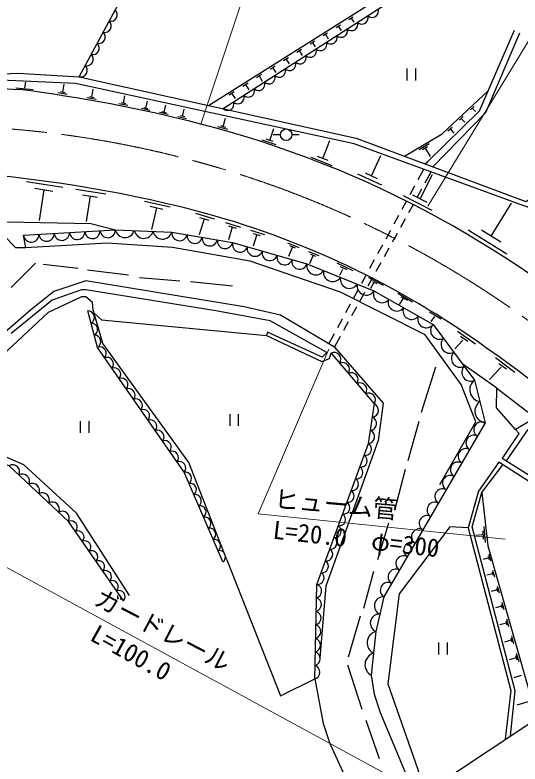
# Model space of a CAD drawing. Units: millimetres, scale not verified. Extents: x 40000 to 680000, y 20000 to 380000.
# Drawn here: x 473401 to 524394, y 239113 to 314770 of the extents above; entities that cross this region are included whole.
import ezdxf
from ezdxf.enums import TextEntityAlignment as Align

# ---------------------------------------------------------------- set-up
doc = ezdxf.new("R2010")
doc.units = ezdxf.units.MM
doc.header["$LTSCALE"] = 1000
doc.linetypes.add('CHAIN', pattern=[18.5, 12, -1.5, 3.5, -1.5])
for name, color, linetype, lineweight in [('M-BGD', 7, 'Continuous', 25), ('M-BMK', 2, 'CHAIN', 13), ('M-BMK-SRVR', 3, 'Continuous', 25), ('M-STR-HTXT', 7, 'Continuous', 13), ('M-STR-STRC', 7, 'Continuous', 25)]:
    doc.layers.add(name, color=color, linetype=linetype, lineweight=lineweight)
doc.styles.add('ＭＳ ゴシック', font='')
doc.styles.get('ＭＳ ゴシック').set_extended_font_data('MS Gothic')

msp = doc.modelspace()

# ---------------------------------------------------------------- linework, layer by layer
at = {"layer": 'M-BGD'}
for p, q in [((492954, 305641), (516883, 320714)), ((494428, 305315), (517372, 320082)), ((507118, 314327), (507547, 314597)), ((507333, 314462), (507603, 314032)), ((505823, 313511), (506266, 313790)), ((506045, 313650), (506323, 313208)), ((504516, 312688), (504971, 312974)), ((504744, 312831), (505030, 312376)), ((503196, 311856), (503664, 312151)), ((503430, 312003), (503725, 311536)), ((501863, 311016), (502344, 311319)), ((502103, 311168), (502406, 310687)), ((500517, 310169), (501011, 310479)), ((500764, 310324), (501075, 309830)), ((499158, 309312), (499664, 309631)), ((499411, 309472), (499730, 308965)), ((497785, 308447), (498305, 308775)), ((512961, 309358), (512961, 308158)), ((513861, 308158), (513861, 309358)), ((474407, 307417), (474496, 307977)), ((498045, 308611), (498373, 308091)), ((473502, 307402), (475222, 307236)), ((478233, 306964), (478381, 307770)), ((481148, 306458), (481296, 307264)), ((496399, 307574), (496932, 307910)), ((496665, 307742), (497001, 307209)), ((478681, 306734), (477732, 306908)), ((478470, 306920), (477996, 307007)), ((481386, 306414), (480911, 306501)), ((484361, 305845), (484499, 306600)), ((494999, 306692), (495546, 307037)), ((495272, 306865), (495617, 306318)), ((481597, 306229), (480648, 306403)), ((484781, 305630), (483892, 305793)), ((484583, 305804), (484139, 305886)), ((486617, 305355), (486781, 306074)), ((488458, 304938), (488625, 305674)), ((487011, 305131), (486165, 305324)), ((486829, 305306), (486405, 305403)), ((488861, 304710), (487996, 304907)), ((488674, 304889), (488242, 304988)), ((490318, 304518), (490489, 305270)), ((519399, 305196), (519751, 305525)), ((519575, 305360), (519903, 305009)), ((490730, 304285), (489846, 304486)), ((490539, 304468), (490097, 304568)), ((494425, 303490), (494671, 304363)), ((518274, 304144), (518654, 304500)), ((518464, 304322), (518820, 303942)), ((494895, 303191), (493869, 303480)), ((494682, 303418), (494169, 303562)), ((517120, 303065), (517529, 303448)), ((499132, 302104), (499533, 303309)), ((499456, 302683), (500194, 302683)), ((501369, 302713), (502101, 302713)), ((517325, 303257), (517707, 302847)), ((499770, 301655), (498352, 302127)), ((499486, 301986), (498778, 302222)), ((504482, 300278), (505192, 302082)), ((514220, 301184), (515219, 301775)), ((514559, 301182), (515058, 301478)), ((514808, 301330), (515311, 300481)), ((505418, 299542), (503295, 300377)), ((505013, 300069), (503951, 300487)), ((509398, 298506), (510328, 300562)), ((514113, 298143), (514681, 299187)), ((514819, 297812), (515428, 298915)), ((510444, 297596), (508024, 298689)), ((510003, 298232), (508793, 298779)), ((514297, 296195), (515564, 298654)), ((474567, 297959), (478228, 297390)), ((513301, 296649), (513779, 297528)), ((475397, 297268), (477228, 296983)), ((476312, 297125), (475829, 294013)), ((479532, 297188), (482563, 296717)), ((480219, 296615), (481735, 296380)), ((513996, 296324), (514480, 297199)), ((480977, 296498), (480577, 293921)), ((486489, 295978), (489073, 295392)), ((512488, 295156), (512966, 296034)), ((515520, 295016), (512628, 296506)), ((515021, 295823), (513574, 296568)), ((487047, 295444), (488339, 295151)), ((487693, 295298), (487195, 293101)), ((513174, 294836), (513658, 295711)), ((521471, 292420), (523526, 295753)), ((491636, 294749), (493517, 294166)), ((492018, 294321), (492959, 294029)), ((511676, 293663), (512154, 294541)), ((492489, 294175), (491993, 292576)), ((494658, 293812), (496167, 293344)), ((512352, 293348), (512835, 294223)), ((495342, 293351), (494945, 292069)), ((494965, 293468), (495720, 293235)), ((497172, 293033), (498582, 292595)), ((510863, 292169), (511341, 293048)), ((523069, 290623), (519148, 293040)), ((522452, 291815), (520491, 293024)), ((497811, 292602), (497440, 291403)), ((497459, 292712), (498164, 292493)), ((511529, 291860), (512013, 292736)), ((500905, 291763), (502063, 291290)), ((501413, 291353), (501011, 290369)), ((501123, 291471), (501702, 291234)), ((510051, 290676), (510529, 291555)), ((503054, 290884), (504079, 290465)), ((503248, 290626), (503760, 290416)), ((510707, 290373), (511191, 291248)), ((503504, 290521), (503148, 289649)), ((509238, 289183), (509716, 290061)), ((475472, 289701), (473017, 287246)), ((476234, 289617), (479790, 289193)), ((480721, 289024), (484870, 288516)), ((505902, 289725), (507526, 288947)), ((506456, 289068), (506175, 288457)), ((506226, 289381), (506914, 289056)), ((509885, 288885), (510368, 289760)), ((485971, 288262), (490035, 287923)), ((508426, 287690), (508904, 288568)), ((509062, 287397), (509546, 288272)), ((480552, 287923), (477335, 286823)), ((496554, 285299), (480552, 287923)), ((491135, 287839), (495369, 287415)), ((509107, 288244), (510576, 287484)), ((509604, 287696), (509311, 287148)), ((477335, 286823), (474964, 284960)), ((480129, 286992), (477165, 285976)), ((480552, 286992), (480129, 286992)), ((493675, 284875), (480552, 286992)), ((507613, 286196), (508091, 287075)), ((508240, 285909), (508723, 286784)), ((480129, 286315), (476742, 284706)), ((480552, 286315), (480129, 286315)), ((481229, 285722), (480552, 286315)), ((512043, 286671), (513547, 285792)), ((512553, 286097), (512196, 285541)), ((512375, 286314), (513033, 285953)), ((477165, 285976), (473017, 282589)), ((506801, 284703), (507279, 285581)), ((507417, 284421), (507901, 285296)), ((476742, 284706), (458962, 268111)), ((474964, 284960), (470561, 281150)), ((515246, 284775), (516418, 284078)), ((505988, 283210), (506466, 284088)), ((506595, 282933), (507079, 283809)), ((515743, 284324), (515391, 283802)), ((505086, 281550), (505654, 282595)), ((505647, 281218), (506256, 282321)), ((518077, 282843), (519899, 281550)), ((518383, 282314), (519122, 281817)), ((518619, 281938), (517822, 281047)), ((521931, 280174), (523868, 278702)), ((515858, 279203), (514419, 274631)), ((522052, 277071), (518622, 279488)), ((522250, 279581), (523014, 279033)), ((514165, 273699), (513064, 269720)), ((523019, 269743), (525215, 272896)), ((512810, 268873), (511709, 264725)), ((511117, 263455), (510016, 259729)), ((520633, 262657), (520660, 261819)), ((520741, 263116), (520881, 261498)), ((520558, 262256), (519938, 262205)), ((521230, 260296), (521420, 259634)), ((494776, 259729), (500195, 246013)), ((521226, 259936), (520662, 259775)), ((521178, 260102), (521273, 259771)), ((509593, 258544), (508577, 254819)), ((521615, 258338), (521052, 258177)), ((521568, 258504), (521663, 258172)), ((521620, 258698), (521810, 258035)), ((522075, 256712), (521482, 256543)), ((522025, 256887), (522124, 256538)), ((522079, 257091), (522279, 256393)), ((522544, 255052), (521920, 254874)), ((522491, 255235), (522596, 254869)), ((522549, 255450), (522758, 254717)), ((508238, 254057), (507053, 249908)), ((522968, 253548), (523078, 253163)), ((523028, 253773), (523248, 253004)), ((523023, 253356), (522369, 253169)), ((523518, 252061), (523748, 251254)), ((523512, 251623), (522826, 251427)), ((523454, 251825), (523570, 251421)), ((524012, 249853), (523294, 249648)), ((523951, 250065), (524072, 249642)), ((524018, 250312), (524259, 249467)), ((506968, 249146), (508407, 244659)), ((500195, 246013), (503666, 247707)), ((503666, 247707), (504513, 243219)), ((509376, 248094), (509677, 246183)), ((524522, 248046), (523772, 247831)), ((511032, 247199), (514842, 236361)), ((509677, 246183), (510270, 244320)), ((525209, 245380), (524061, 245052)), ((510270, 244320), (513911, 235684)), ((504513, 243219), (505190, 241187)), ((508831, 243558), (510185, 239663)), ((505190, 241187), (506714, 237885))]:
    msp.add_line(p, q, dxfattribs=at)
for points in [[(479871, 308534), (488376, 324267), (493117, 328330)], [(535610, 313610), (535022, 311088), (535351, 302095), (525151, 295369), (507650, 301751), (479509, 307857), (471963, 308201), (465384, 307964), (458894, 308395)], [(458911, 308898), (465596, 308527), (473701, 308900), (479871, 308534), (507865, 302343), (524980, 295922), (534829, 302395), (534549, 311045), (535194, 313825)], [(514826, 299731), (515085, 299970), (520301, 305072), (523827, 313227)], [(524329, 312926), (520921, 304872), (515599, 299441)], [(459073, 307423), (467300, 307599), (473814, 307244)], [(512714, 300524), (516521, 302779), (521202, 307155)], [(474506, 291234), (473470, 291259), (470847, 293910), (470862, 296103), (459665, 296200), (460639, 299167)], [(470847, 293910), (481055, 293714), (483542, 293068)], [(474269, 292525), (483542, 293068), (489244, 292847), (495371, 291794), (502874, 289623), (509646, 286892), (515622, 283517), (519815, 277885), (520868, 273585), (510646, 256005), (509829, 252500), (509376, 248094)], [(516295, 267356), (519928, 273677), (518445, 277439), (514833, 282470), (506255, 286780), (497161, 289908), (489293, 291295), (482715, 291714), (474506, 291234), (474269, 292525)], [(509498, 287866), (509570, 287824), (509952, 287650)], [(494776, 259729), (490949, 269575), (482263, 281572), (481309, 284987), (481229, 285722)], [(505647, 281218), (500220, 284433), (496554, 285299)], [(494388, 259528), (490475, 268578), (481725, 281198), (480758, 284874)], [(481406, 284641), (482125, 283981), (498810, 282398), (504378, 279766), (505169, 280071), (505319, 280628)], [(504882, 280683), (499159, 283875), (493675, 284875)], [(504882, 280683), (504414, 280205), (498901, 282747), (498810, 282398)], [(505647, 281218), (510567, 275557), (510072, 271792), (504802, 257062), (504198, 249840)], [(503666, 247707), (503882, 257254), (509106, 271475), (509694, 275490), (505319, 280628)], [(522479, 279205), (522396, 279097), (521313, 277938)], [(523944, 272886), (522009, 275079), (522052, 277071), (525968, 274070)], [(528385, 275483), (523944, 272886), (524317, 272504)], [(484961, 256140), (479601, 264453), (474309, 269320), (464745, 273509)], [(522606, 270004), (522740, 270144), (524317, 272504)], [(484345, 255594), (478820, 263612), (472801, 269245), (464719, 271921)], [(539141, 255665), (527419, 266304), (522260, 269601), (520196, 266677), (519150, 262965), (523482, 246551), (522911, 241615)], [(523447, 241971), (523916, 246494), (519558, 263073), (520533, 266551), (522662, 269344)], [(522606, 270004), (528038, 266578), (539226, 256427)], [(520533, 266551), (521131, 261136), (526106, 243735)], [(519150, 262965), (517294, 263079), (512198, 256307), (511032, 247199)]]:
    msp.add_lwpolyline(points, dxfattribs=at)
msp.add_circle((500784, 302675), 579, dxfattribs=at)
for centre, radius, start, end in [((483073, 314790), 658, 255.49491, 47.70966), ((509478, 315161), 635, 225.00836, 20.52273), ((482466, 313666), 658, 255.49491, 47.70966), ((507392, 313818), 635, 225.00836, 20.52273), ((508435, 314490), 635, 225.00836, 20.52273), ((506349, 313147), 635, 225.00836, 20.52273), ((481858, 312543), 658, 255.49491, 47.70966), ((505306, 312476), 635, 225.00836, 20.52273), ((481251, 311419), 658, 255.49491, 47.70966), ((504263, 311805), 635, 225.00836, 20.52273), ((503220, 311133), 635, 225.00836, 20.52273), ((480643, 310295), 658, 255.49491, 47.70966), ((502177, 310462), 635, 225.00836, 20.52273), ((480036, 309171), 658, 255.49491, 47.70966), ((501134, 309791), 635, 225.00836, 20.52273), ((500091, 309120), 635, 225.00836, 20.52273), ((498005, 307777), 635, 225.00836, 20.52273), ((499048, 308448), 635, 225.00836, 20.52273), ((454502, 155785), 152686, 75.72479, 82.7338), ((496962, 307106), 635, 225.00836, 20.52273), ((495919, 306435), 635, 225.00836, 20.52273), ((494877, 305763), 635, 225.00836, 20.52273), ((465972, 202402), 104680, 47.22264, 75.51732), ((458661, 167198), 131984, 75.5244, 97.23153), ((469265, 209584), 88293, 54.11044, 75.31174), ((478131, 292776), 774, 185.15965, 1.54083), ((479676, 292866), 774, 185.15965, 1.54083), ((481222, 292956), 774, 185.15965, 1.54083), ((482767, 293047), 774, 185.15965, 1.54083), ((484501, 293259), 978, 191.27196, 344.30211), ((486402, 293185), 978, 191.27196, 344.30211), ((488302, 293112), 978, 191.27196, 344.30211), ((490015, 292743), 778, 172.27888, 348.21016), ((475040, 292595), 774, 185.15965, 1.54083), ((476585, 292685), 774, 185.15965, 1.54083), ((491546, 292480), 778, 172.27888, 348.21016), ((493078, 292216), 778, 172.27888, 348.21016), ((494610, 291953), 778, 172.27888, 348.21016), ((496130, 291607), 782, 166.1853, 341.53399), ((497631, 291173), 782, 166.1853, 341.53399), ((499131, 290739), 782, 166.1853, 341.53399), ((500632, 290305), 782, 166.1853, 341.53399), ((502132, 289870), 782, 166.1853, 341.53399), ((503788, 289449), 930, 169.21979, 326.86413), ((505481, 288766), 930, 169.21979, 326.86413), ((507174, 288083), 930, 169.21979, 326.86413), ((508867, 287401), 930, 169.21979, 326.86413), ((510450, 286571), 866, 158.22732, 322.86166), ((511944, 285727), 866, 158.22732, 322.86166), ((480772, 284223), 651, 298.18333, 91.3038), ((513438, 284884), 866, 158.22732, 322.86166), ((514932, 284040), 866, 158.22732, 322.86166), ((481095, 282998), 651, 298.18333, 91.3038), ((516258, 282896), 888, 135.62951, 297.68925), ((481417, 281772), 651, 298.18333, 91.3038), ((517306, 281488), 888, 135.62951, 297.68925), ((481959, 280581), 659, 318.72428, 110.7472), ((505600, 279981), 705, 327.34183, 113.4846), ((518354, 280079), 888, 135.62951, 297.68925), ((469433, 206067), 91071, 39.88857, 55.49325), ((482688, 279530), 659, 318.72428, 110.7472), ((506475, 278954), 705, 327.34183, 113.4846), ((519402, 278671), 888, 135.62951, 297.68925), ((483417, 278478), 659, 318.72428, 110.7472), ((507350, 277926), 705, 327.34183, 113.4846), ((484146, 277426), 659, 318.72428, 110.7472), ((520507, 276915), 1192, 125.51633, 262.01627), ((484875, 276375), 659, 318.72428, 110.7472), ((508225, 276898), 705, 327.34183, 113.4846), ((509100, 275871), 705, 327.34183, 113.4846), ((485604, 275323), 659, 318.72428, 110.7472), ((509391, 274851), 707, 278.70713, 64.61409), ((521034, 274765), 1192, 125.51633, 262.01627), ((486334, 274272), 659, 318.72428, 110.7472), ((487063, 273220), 659, 318.72428, 110.7472), ((509195, 273513), 707, 278.70713, 64.61409), ((520503, 272892), 783, 62.22828, 237.41798), ((487792, 272168), 659, 318.72428, 110.7472), ((508999, 272175), 707, 278.70713, 64.61409), ((488521, 271117), 659, 318.72428, 110.7472), ((519717, 271540), 783, 62.22828, 237.41798), ((508749, 270934), 648, 263.0664, 56.59229), ((518931, 270188), 783, 62.22828, 237.41798), ((489250, 270065), 659, 318.72428, 110.7472), ((508313, 269749), 648, 263.0664, 56.59229), ((489979, 269013), 659, 318.72428, 110.7472), ((518144, 268835), 783, 62.22828, 237.41798), ((473151, 268614), 722, 334.80641, 118.99782), ((490600, 267961), 630, 305.27189, 101.48616), ((507878, 268564), 648, 263.0664, 56.59229), ((474154, 267675), 722, 334.80641, 118.99782), ((507443, 267379), 648, 263.0664, 56.59229), ((517358, 267483), 783, 62.22828, 237.41798), ((475157, 266736), 722, 334.80641, 118.99782), ((491089, 266830), 630, 305.27189, 101.48616), ((476160, 265797), 722, 334.80641, 118.99782), ((491578, 265699), 630, 305.27189, 101.48616), ((507007, 266194), 648, 263.0664, 56.59229), ((516572, 266131), 783, 62.22828, 237.41798), ((477164, 264858), 722, 334.80641, 118.99782), ((515785, 264778), 783, 62.22828, 237.41798), ((492067, 264567), 630, 305.27189, 101.48616), ((506572, 265009), 648, 263.0664, 56.59229), ((478167, 263920), 722, 334.80641, 118.99782), ((492557, 263436), 630, 305.27189, 101.48616), ((506137, 263823), 648, 263.0664, 56.59229), ((514999, 263426), 783, 62.22828, 237.41798), ((479066, 263043), 620, 315.75926, 113.37505), ((479757, 262041), 620, 315.75926, 113.37505), ((493046, 262305), 630, 305.27189, 101.48616), ((505701, 262638), 648, 263.0664, 56.59229), ((514213, 262074), 783, 62.22828, 237.41798), ((493535, 261173), 630, 305.27189, 101.48616), ((505266, 261453), 648, 263.0664, 56.59229), ((480447, 261038), 620, 315.75926, 113.37505), ((513426, 260721), 783, 62.22828, 237.41798), ((481138, 260036), 620, 315.75926, 113.37505), ((494024, 260042), 630, 305.27189, 101.48616), ((504831, 260268), 648, 263.0664, 56.59229), ((481829, 259033), 620, 315.75926, 113.37505), ((504395, 259083), 648, 263.0664, 56.59229), ((512640, 259369), 783, 62.22828, 237.41798), ((511854, 258017), 783, 62.22828, 237.41798), ((482519, 258031), 620, 315.75926, 113.37505), ((503960, 257898), 648, 263.0664, 56.59229), ((483210, 257029), 620, 315.75926, 113.37505), ((503651, 256577), 715, 286.22441, 71.18724), ((511067, 256664), 783, 62.22828, 237.41798), ((483901, 256026), 620, 315.75926, 113.37505), ((503620, 255213), 715, 286.22441, 71.18724), ((510602, 255091), 914, 87.23757, 246.51661), ((503589, 253849), 715, 286.22441, 71.18724), ((510193, 253339), 914, 87.23757, 246.51661), ((503559, 252485), 715, 286.22441, 71.18724), ((510156, 251354), 1192, 105.91081, 242.34582), ((503528, 251121), 715, 286.22441, 71.18724), ((503497, 249757), 715, 286.22441, 71.18724), ((509929, 249150), 1192, 105.91081, 242.34582), ((503466, 248394), 715, 286.22441, 71.18724)]:
    msp.add_arc(centre, radius, start, end, dxfattribs=at)
at = {"layer": 'M-BMK'}
msp.add_arc((464626, 200459), 103132, 34.71736, 90.51275, dxfattribs=at)
at = {"layer": 'M-BMK-SRVR'}
msp.add_line((508746, 232213), (549398, 259195), dxfattribs=at)
at = {"layer": 'M-STR-HTXT'}
for p, q in [((501803, 332712), (492151, 303756)), ((461710, 264874), (513484, 236697))]:
    msp.add_line(p, q, dxfattribs=at)
msp.add_lwpolyline([(505105, 281005), (497968, 264372), (522895, 261825)], dxfattribs=at)
at = {"layer": 'M-STR-STRC', "lineweight": 13}
msp.add_line((515090, 295458), (543396, 341999), dxfattribs=at)
at = {"layer": 'M-STR-STRC'}
for p, q in [((495084, 274464), (495084, 273264)), ((495984, 273264), (495984, 274464)), ((479978, 273753), (479978, 272553)), ((480878, 272553), (480878, 273753)), ((516170, 251374), (516170, 250174)), ((517070, 250174), (517070, 251374))]:
    msp.add_line(p, q, dxfattribs=at)

# ---------------------------------------------------------------- texts
at = {"layer": 'M-STR-HTXT', "style": 'ＭＳ ゴシック'}
for s, rotation, p in [('ヒューム管', 354.915, (499462, 264454)), ('L=20.0\u3000φ=300', 353.579, (499312, 261337)), ('ガードレール', 332.496, (481011, 254794)), ('L=100.0', 331.014, (480589, 251192))]:
    msp.add_text(s, height=1833, rotation=rotation, dxfattribs=at).set_placement(p, align=Align.BOTTOM_LEFT)

doc.saveas('drawing.dxf')
